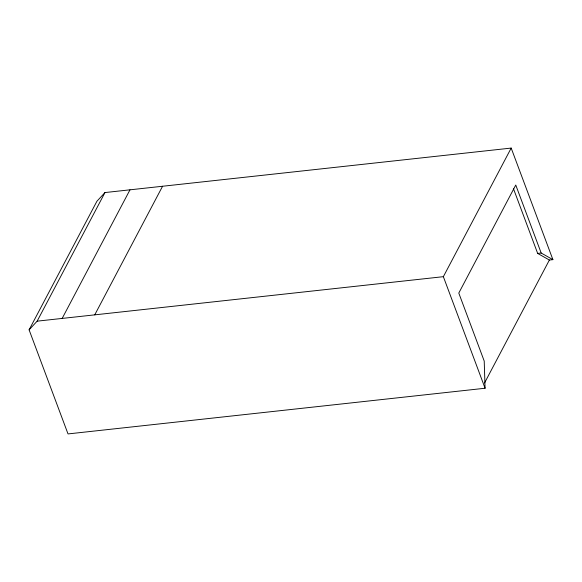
<?xml version="1.0" encoding="UTF-8"?>
<svg xmlns="http://www.w3.org/2000/svg" width="582" height="582" viewBox="0 0 582 582"><rect width="100%" height="100%" fill="white"/><g stroke="black" fill="none" stroke-linecap="round" stroke-linejoin="round"><path stroke-width="0.87" d="M552.9 259.645L541.187 253.032L515.761 185.04L458.791 293.066L484.217 361.058L485.075 388.245L68.021 433.925L29.1 329.834L96.925 201.234L104.971 192.562L511.185 148.075L552.9 259.645L549.379 260.03L537.666 253.417L513.513 188.83M29.1 329.834L37.146 321.162L104.971 192.562M62.165 318.427L129.982 189.827M94.742 314.855L162.567 186.255M485.075 388.245L443.36 276.676L511.185 148.075M484.53 383.007L549.379 260.03M537.666 253.417L541.187 253.032M37.146 321.162L443.36 276.676"/></g></svg>
